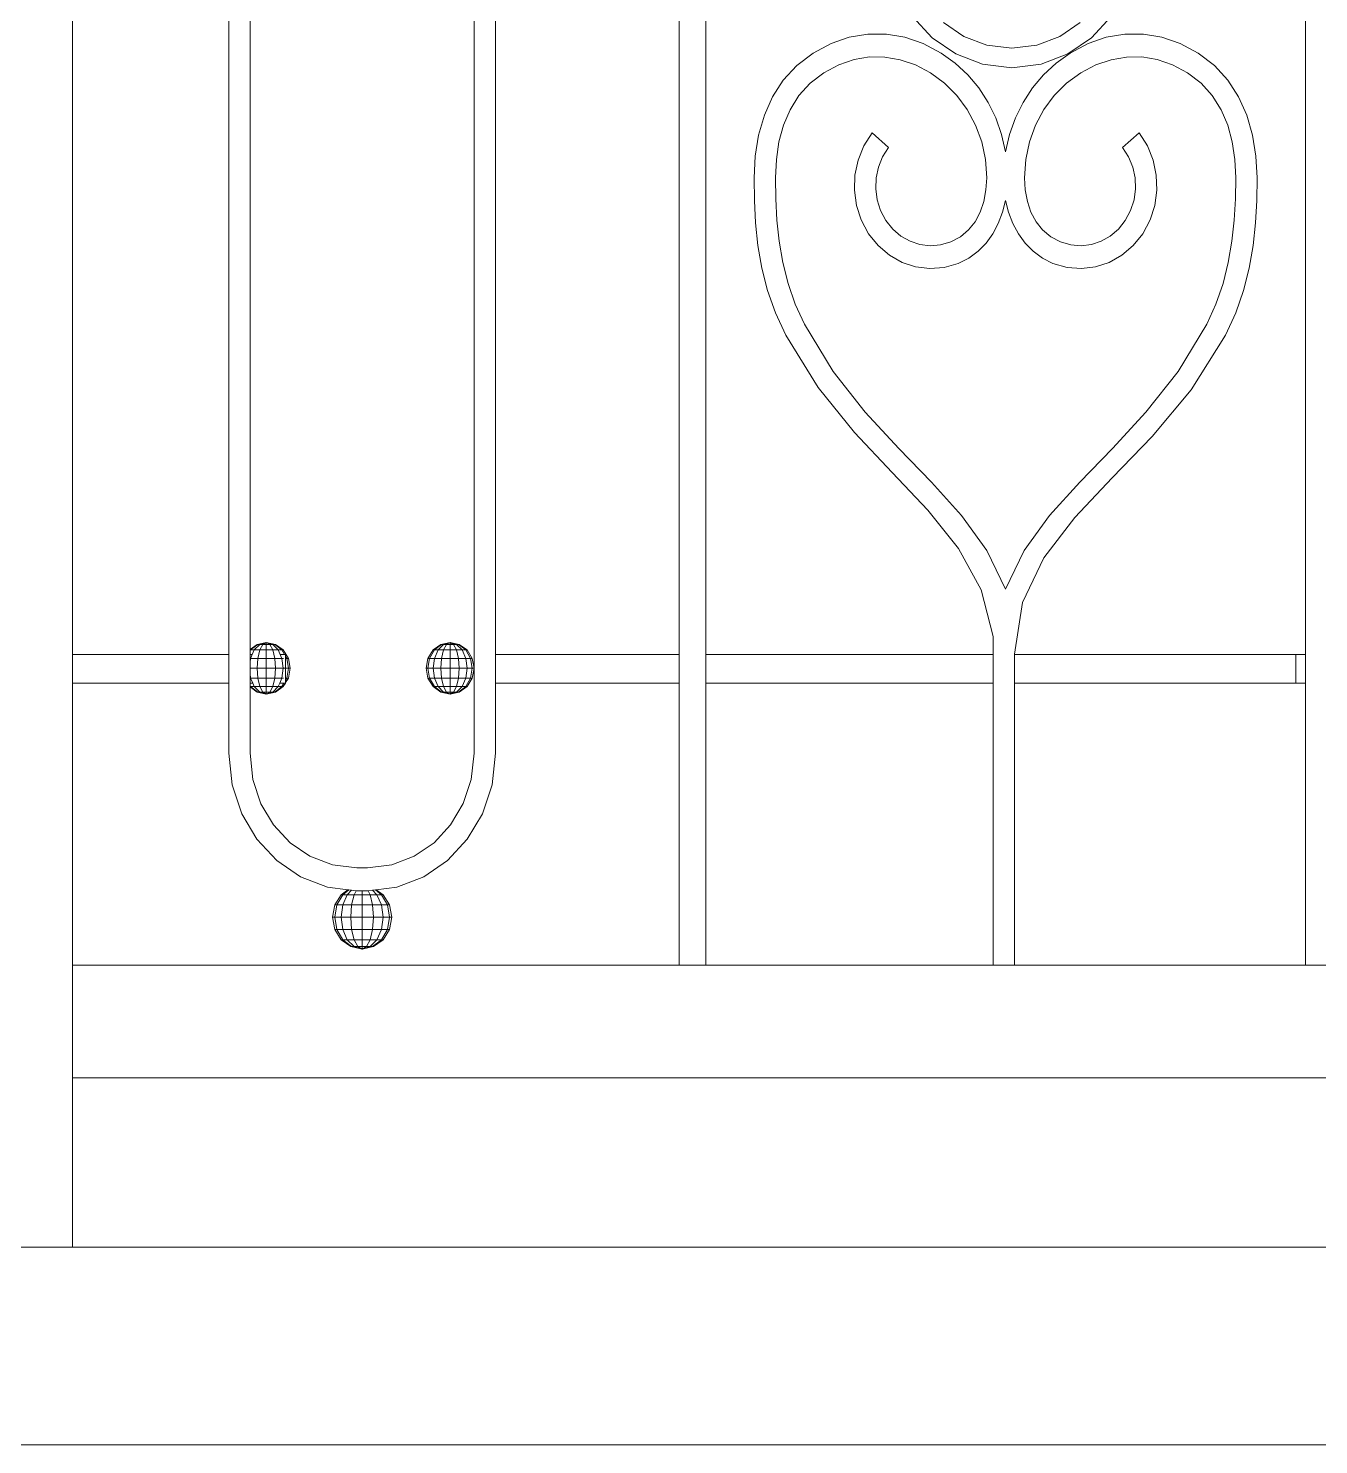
# Model space of a CAD drawing. Header units: millimetres. Extents: x 1832547 to 2001569, y -558009 to -417808.
# Drawn here: x 1856263 to 1856720, y -519217 to -518715 of the extents above; entities that cross this region are included whole.
import ezdxf

# ---------------------------------------------------------------- set-up
doc = ezdxf.new("R2010")
doc.units = ezdxf.units.MM
doc.header["$MEASUREMENT"] = 0
doc.layers.add('CA_manh 08', color=8, linetype='CONTINUOUS', lineweight=9)

msp = doc.modelspace()

# ---------------------------------------------------------------- linework, layer by layer
at = {"layer": 'CA_manh 08'}
for p, q in [((1856278.45, -518937.12), (1856278.45, -518424.84)), ((1856333.87, -518424.84), (1856333.87, -518937.12)), ((1856341.43, -518935.35), (1856341.43, -518425.46)), ((1856420.88, -518425.82), (1856420.88, -518942.01)), ((1856428.45, -518937.12), (1856428.45, -518424.84)), ((1856493.62, -518424.84), (1856493.62, -518937.12)), ((1856503.08, -518937.12), (1856503.08, -518424.84)), ((1856715.69, -518424.84), (1856715.69, -518937.12)), ((1856583.32, -518718.49), (1856576.31, -518710.96)), ((1856587.35, -518713.09), (1856594.55, -518718.01)), ((1856628.63, -518718.01), (1856635.83, -518713.09)), ((1856646.87, -518710.96), (1856639.86, -518718.49)), ((1856553.96, -518718.34), (1856547.48, -518720.58)), ((1856560.52, -518717.23), (1856553.96, -518718.34)), ((1856567.1, -518717.23), (1856560.52, -518717.23)), ((1856573.66, -518718.34), (1856567.1, -518717.23)), ((1856580.15, -518720.58), (1856573.66, -518718.34)), ((1856591.72, -518724.22), (1856583.32, -518718.49)), ((1856594.55, -518718.01), (1856602.71, -518721.14)), ((1856620.47, -518721.14), (1856628.63, -518718.01)), ((1856639.86, -518718.49), (1856631.47, -518724.22)), ((1856645.1, -518718.34), (1856638.62, -518720.58)), ((1856651.66, -518717.23), (1856645.1, -518718.34)), ((1856658.24, -518717.23), (1856651.66, -518717.23)), ((1856664.8, -518718.34), (1856658.24, -518717.23)), ((1856671.29, -518720.58), (1856664.8, -518718.34)), ((1856541.1, -518723.93), (1856535.32, -518728.29)), ((1856541.1, -518723.93), (1856547.48, -518720.58)), ((1856586.52, -518723.93), (1856580.15, -518720.58)), ((1856591.49, -518727.48), (1856586.52, -518723.93)), ((1856601.23, -518727.88), (1856591.72, -518724.22)), ((1856602.71, -518721.14), (1856611.59, -518722.24)), ((1856611.59, -518722.24), (1856620.47, -518721.14)), ((1856631.47, -518724.22), (1856621.95, -518727.88)), ((1856632.24, -518723.93), (1856627.28, -518727.48)), ((1856638.62, -518720.58), (1856632.24, -518723.93)), ((1856677.66, -518723.93), (1856671.29, -518720.58)), ((1856683.44, -518728.29), (1856677.66, -518723.93)), ((1856535.32, -518728.29), (1856530.54, -518733.49)), ((1856544.89, -518730.97), (1856550.24, -518728.14)), ((1856550.24, -518728.14), (1856555.64, -518726.26)), ((1856555.64, -518726.26), (1856561.09, -518725.32)), ((1856561.09, -518725.32), (1856566.55, -518725.33)), ((1856566.55, -518725.33), (1856571.99, -518726.27)), ((1856571.99, -518726.27), (1856577.4, -518728.15)), ((1856577.4, -518728.15), (1856582.73, -518730.97)), ((1856595.94, -518731.62), (1856591.49, -518727.48)), ((1856611.59, -518729.16), (1856601.23, -518727.88)), ((1856621.95, -518727.88), (1856611.59, -518729.16)), ((1856627.28, -518727.48), (1856622.83, -518731.62)), ((1856636.03, -518730.97), (1856641.37, -518728.15)), ((1856641.37, -518728.15), (1856646.77, -518726.27)), ((1856646.77, -518726.27), (1856652.22, -518725.33)), ((1856652.22, -518725.33), (1856657.68, -518725.32)), ((1856657.68, -518725.32), (1856663.12, -518726.26)), ((1856668.53, -518728.14), (1856663.12, -518726.26)), ((1856668.53, -518728.14), (1856673.88, -518730.97)), ((1856688.22, -518733.49), (1856683.44, -518728.29)), ((1856530.54, -518733.49), (1856526.72, -518739.42)), ((1856540.05, -518734.64), (1856544.89, -518730.97)), ((1856582.73, -518730.97), (1856587.74, -518734.64)), ((1856599.84, -518736.28), (1856595.94, -518731.62)), ((1856622.83, -518731.62), (1856618.92, -518736.28)), ((1856631.03, -518734.64), (1856636.03, -518730.97)), ((1856673.88, -518730.97), (1856678.72, -518734.64)), ((1856692.04, -518739.42), (1856688.22, -518733.49)), ((1856526.72, -518739.42), (1856523.82, -518745.96)), ((1856532.97, -518744), (1856536.09, -518739.01)), ((1856536.09, -518739.01), (1856540.05, -518734.64)), ((1856587.74, -518734.64), (1856592.11, -518739.01)), ((1856592.11, -518739.01), (1856595.79, -518743.99)), ((1856603.17, -518741.41), (1856599.84, -518736.28)), ((1856618.92, -518736.28), (1856615.59, -518741.41)), ((1856622.98, -518743.99), (1856626.66, -518739.01)), ((1856626.66, -518739.01), (1856631.03, -518734.64)), ((1856678.72, -518734.64), (1856682.67, -518739.01)), ((1856682.67, -518739.01), (1856685.8, -518744)), ((1856694.94, -518745.96), (1856692.04, -518739.42)), ((1856530.63, -518749.5), (1856532.97, -518744)), ((1856595.79, -518743.99), (1856598.73, -518749.49)), ((1856605.89, -518746.93), (1856603.17, -518741.41)), ((1856615.59, -518741.41), (1856612.87, -518746.93)), ((1856620.03, -518749.49), (1856622.98, -518743.99)), ((1856685.8, -518744), (1856688.14, -518749.5)), ((1856523.82, -518745.96), (1856521.79, -518753)), ((1856529.01, -518755.43), (1856530.63, -518749.5)), ((1856598.73, -518749.49), (1856600.9, -518755.41)), ((1856607.97, -518752.78), (1856605.89, -518746.93)), ((1856612.87, -518746.93), (1856610.79, -518752.78)), ((1856617.87, -518755.41), (1856620.03, -518749.49)), ((1856688.14, -518749.5), (1856689.75, -518755.43)), ((1856696.97, -518753), (1856694.94, -518745.96)), ((1856521.79, -518753), (1856520.6, -518760.43)), ((1856562.02, -518752.21), (1856559.08, -518756.84)), ((1856567.87, -518757.36), (1856562.02, -518752.21)), ((1856609.38, -518758.9), (1856607.97, -518752.78)), ((1856610.79, -518752.78), (1856609.38, -518758.9)), ((1856656.74, -518752.21), (1856650.89, -518757.36)), ((1856659.68, -518756.84), (1856656.74, -518752.21)), ((1856698.17, -518760.43), (1856696.97, -518753)), ((1856528.07, -518761.7), (1856529.01, -518755.43)), ((1856559.08, -518756.84), (1856557.06, -518761.87)), ((1856565.74, -518760.71), (1856567.87, -518757.36)), ((1856600.9, -518755.41), (1856602.23, -518761.65)), ((1856616.54, -518761.65), (1856617.87, -518755.41)), ((1856650.89, -518757.36), (1856653.02, -518760.71)), ((1856661.71, -518761.87), (1856659.68, -518756.84)), ((1856689.75, -518755.43), (1856690.69, -518761.7)), ((1856520.6, -518760.43), (1856520.19, -518768.15)), ((1856527.75, -518768.21), (1856528.07, -518761.7)), ((1856557.06, -518761.87), (1856555.94, -518767.16)), ((1856563.46, -518768.18), (1856564.27, -518764.36)), ((1856564.27, -518764.36), (1856565.74, -518760.71)), ((1856602.23, -518761.65), (1856602.68, -518768.14)), ((1856616.09, -518768.14), (1856616.54, -518761.65)), ((1856653.02, -518760.71), (1856654.5, -518764.36)), ((1856654.5, -518764.36), (1856655.31, -518768.18)), ((1856662.82, -518767.16), (1856661.71, -518761.87)), ((1856690.69, -518761.7), (1856691.01, -518768.21)), ((1856698.58, -518768.15), (1856698.17, -518760.43)), ((1856520.19, -518768.15), (1856520.28, -518776.16)), ((1856527.85, -518775.64), (1856527.75, -518768.21)), ((1856555.94, -518767.16), (1856555.75, -518772.56)), ((1856563.31, -518772.09), (1856563.46, -518768.18)), ((1856602.68, -518768.14), (1856602.43, -518772.46)), ((1856616.34, -518772.46), (1856616.09, -518768.14)), ((1856655.31, -518768.18), (1856655.46, -518772.09)), ((1856663.01, -518772.56), (1856662.82, -518767.16)), ((1856691.01, -518768.21), (1856690.91, -518775.64)), ((1856698.48, -518776.16), (1856698.58, -518768.15)), ((1856555.75, -518772.56), (1856556.49, -518777.92)), ((1856563.83, -518775.98), (1856563.31, -518772.09)), ((1856602.43, -518772.46), (1856601.67, -518776.55)), ((1856617.1, -518776.55), (1856616.34, -518772.46)), ((1856655.46, -518772.09), (1856654.93, -518775.98)), ((1856662.28, -518777.92), (1856663.01, -518772.56)), ((1856520.28, -518776.16), (1856520.71, -518784.17)), ((1856528.28, -518783.15), (1856527.85, -518775.64)), ((1856556.49, -518777.92), (1856558.15, -518783.1)), ((1856565.04, -518779.73), (1856563.83, -518775.98)), ((1856566.92, -518783.26), (1856565.04, -518779.73)), ((1856601.67, -518776.55), (1856600.39, -518780.32)), ((1856608.32, -518780.37), (1856609.38, -518776.17)), ((1856609.38, -518776.17), (1856610.45, -518780.37)), ((1856618.38, -518780.32), (1856617.1, -518776.55)), ((1856653.73, -518779.73), (1856651.84, -518783.26)), ((1856654.93, -518775.98), (1856653.73, -518779.73)), ((1856660.62, -518783.1), (1856662.28, -518777.92)), ((1856690.91, -518775.64), (1856690.49, -518783.15)), ((1856698.06, -518784.17), (1856698.48, -518776.16)), ((1856520.71, -518784.17), (1856521.56, -518792.16)), ((1856529.1, -518790.67), (1856528.28, -518783.15)), ((1856558.15, -518783.1), (1856560.75, -518787.96)), ((1856569.39, -518786.33), (1856566.92, -518783.26)), ((1856598.59, -518783.71), (1856596.25, -518786.65)), ((1856600.39, -518780.32), (1856598.59, -518783.71)), ((1856604.85, -518788), (1856606.8, -518784.33)), ((1856606.8, -518784.33), (1856608.32, -518780.37)), ((1856610.45, -518780.37), (1856611.96, -518784.33)), ((1856611.96, -518784.33), (1856613.92, -518788)), ((1856620.18, -518783.71), (1856618.38, -518780.32)), ((1856622.51, -518786.65), (1856620.18, -518783.71)), ((1856651.84, -518783.26), (1856649.38, -518786.33)), ((1856658.01, -518787.96), (1856660.62, -518783.1)), ((1856690.49, -518783.15), (1856689.67, -518790.67)), ((1856697.2, -518792.16), (1856698.06, -518784.17)), ((1856560.75, -518787.96), (1856564.16, -518792.2)), ((1856572.28, -518788.79), (1856569.39, -518786.33)), ((1856575.51, -518790.61), (1856572.28, -518788.79)), ((1856593.37, -518789.06), (1856589.94, -518790.87)), ((1856596.25, -518786.65), (1856593.37, -518789.06)), ((1856602.45, -518791.31), (1856604.85, -518788)), ((1856613.92, -518788), (1856616.32, -518791.31)), ((1856625.39, -518789.06), (1856622.51, -518786.65)), ((1856628.82, -518790.87), (1856625.39, -518789.06)), ((1856646.48, -518788.79), (1856643.26, -518790.61)), ((1856649.38, -518786.33), (1856646.48, -518788.79)), ((1856654.6, -518792.2), (1856658.01, -518787.96)), ((1856521.56, -518792.16), (1856522.96, -518800.14)), ((1856530.4, -518798.17), (1856529.1, -518790.67)), ((1856564.16, -518792.2), (1856568.17, -518795.6)), ((1856578.98, -518791.76), (1856575.51, -518790.61)), ((1856582.6, -518792.21), (1856578.98, -518791.76)), ((1856586.29, -518791.92), (1856582.6, -518792.21)), ((1856589.94, -518790.87), (1856586.29, -518791.92)), ((1856596.32, -518796.61), (1856599.6, -518794.2)), ((1856599.6, -518794.2), (1856602.45, -518791.31)), ((1856616.32, -518791.31), (1856619.16, -518794.2)), ((1856619.16, -518794.2), (1856622.45, -518796.61)), ((1856632.48, -518791.92), (1856628.82, -518790.87)), ((1856636.16, -518792.21), (1856632.48, -518791.92)), ((1856639.79, -518791.76), (1856636.16, -518792.21)), ((1856643.26, -518790.61), (1856639.79, -518791.76)), ((1856650.6, -518795.6), (1856654.6, -518792.2)), ((1856689.67, -518790.67), (1856688.36, -518798.17)), ((1856695.81, -518800.14), (1856697.2, -518792.16)), ((1856532.27, -518805.59), (1856530.4, -518798.17)), ((1856568.17, -518795.6), (1856572.64, -518798.12)), ((1856572.64, -518798.12), (1856577.44, -518799.71)), ((1856577.44, -518799.71), (1856582.46, -518800.33)), ((1856587.55, -518799.93), (1856592.59, -518798.48)), ((1856592.59, -518798.48), (1856596.32, -518796.61)), ((1856622.45, -518796.61), (1856626.18, -518798.48)), ((1856626.18, -518798.48), (1856631.22, -518799.93)), ((1856636.31, -518800.33), (1856641.32, -518799.71)), ((1856641.32, -518799.71), (1856646.13, -518798.12)), ((1856646.13, -518798.12), (1856650.6, -518795.6)), ((1856688.36, -518798.17), (1856686.5, -518805.59)), ((1856522.96, -518800.14), (1856524.99, -518808.1)), ((1856582.46, -518800.33), (1856587.55, -518799.93)), ((1856631.22, -518799.93), (1856636.31, -518800.33)), ((1856693.77, -518808.1), (1856695.81, -518800.14)), ((1856524.99, -518808.1), (1856527.77, -518816.04)), ((1856534.78, -518812.89), (1856532.27, -518805.59)), ((1856686.5, -518805.59), (1856683.99, -518812.89)), ((1856691, -518816.04), (1856693.77, -518808.1)), ((1856538.01, -518820.01), (1856534.78, -518812.89)), ((1856683.99, -518812.89), (1856680.76, -518820.01)), ((1856527.77, -518816.04), (1856531.4, -518823.97)), ((1856687.37, -518823.97), (1856691, -518816.04)), ((1856531.4, -518823.97), (1856542.9, -518842.52)), ((1856548.23, -518836.8), (1856538.01, -518820.01)), ((1856680.76, -518820.01), (1856670.53, -518836.8)), ((1856675.19, -518843.34), (1856687.37, -518823.97)), ((1856559.63, -518851.25), (1856548.23, -518836.8)), ((1856670.53, -518836.8), (1856659.14, -518851.25)), ((1856542.9, -518842.52), (1856555.85, -518858.42)), ((1856661.39, -518859.84), (1856675.19, -518843.34)), ((1856571.49, -518864.08), (1856559.63, -518851.25)), ((1856659.14, -518851.25), (1856647.27, -518864.08)), ((1856555.85, -518858.42), (1856569.19, -518872.61)), ((1856647.22, -518874.54), (1856661.39, -518859.84)), ((1856583.11, -518876.04), (1856571.49, -518864.08)), ((1856647.27, -518864.08), (1856635.66, -518876.04)), ((1856569.19, -518872.61), (1856581.83, -518886.02)), ((1856633.97, -518888.53), (1856647.22, -518874.54)), ((1856593.77, -518887.85), (1856583.11, -518876.04)), ((1856635.66, -518876.04), (1856625, -518887.85)), ((1856581.83, -518886.02), (1856592.72, -518899.57)), ((1856602.76, -518900.25), (1856593.77, -518887.85)), ((1856625, -518887.85), (1856616, -518900.25)), ((1856622.92, -518902.88), (1856633.97, -518888.53)), ((1856592.72, -518899.57), (1856600.77, -518914.19)), ((1856609.38, -518913.96), (1856602.76, -518900.25)), ((1856616, -518900.25), (1856609.38, -518913.96)), ((1856615.33, -518918.66), (1856622.92, -518902.88)), ((1856600.77, -518914.19), (1856604.92, -518930.81)), ((1856612.49, -518936.98), (1856615.33, -518918.66)), ((1856341.43, -518935.35), (1856343.93, -518933.56)), ((1856341.43, -518935.54), (1856341.43, -518935.35)), ((1856341.63, -518935.54), (1856344.18, -518933.56)), ((1856342.93, -518935.54), (1856344.88, -518933.56)), ((1856343.93, -518933.56), (1856347.19, -518932.86)), ((1856344.18, -518933.56), (1856343.93, -518933.56)), ((1856344.18, -518933.56), (1856347.19, -518932.86)), ((1856344.88, -518933.56), (1856344.18, -518933.56)), ((1856344.88, -518933.56), (1856347.19, -518932.86)), ((1856345.94, -518933.56), (1856344.88, -518933.56)), ((1856344.88, -518935.54), (1856345.94, -518933.56)), ((1856345.94, -518933.56), (1856347.19, -518932.86)), ((1856347.19, -518933.56), (1856345.94, -518933.56)), ((1856347.19, -518932.86), (1856347.19, -518933.56)), ((1856350.44, -518933.56), (1856347.19, -518932.86)), ((1856350.2, -518933.56), (1856347.19, -518932.86)), ((1856349.49, -518933.56), (1856347.19, -518932.86)), ((1856348.43, -518933.56), (1856347.19, -518932.86)), ((1856348.43, -518933.56), (1856347.19, -518933.56)), ((1856347.19, -518933.56), (1856347.19, -518935.54)), ((1856349.49, -518933.56), (1856348.43, -518933.56)), ((1856349.49, -518935.54), (1856348.43, -518933.56)), ((1856350.2, -518933.56), (1856349.49, -518933.56)), ((1856351.44, -518935.54), (1856349.49, -518933.56)), ((1856350.2, -518933.56), (1856350.44, -518933.56)), ((1856352.75, -518935.54), (1856350.2, -518933.56)), ((1856353.21, -518935.54), (1856350.44, -518933.56)), ((1856406.35, -518935.54), (1856409.11, -518933.56)), ((1856406.81, -518935.54), (1856409.36, -518933.56)), ((1856408.12, -518935.54), (1856410.07, -518933.56)), ((1856409.11, -518933.56), (1856412.37, -518932.86)), ((1856409.36, -518933.56), (1856409.11, -518933.56)), ((1856409.36, -518933.56), (1856412.37, -518932.86)), ((1856410.07, -518933.56), (1856409.36, -518933.56)), ((1856410.07, -518933.56), (1856412.37, -518932.86)), ((1856411.12, -518933.56), (1856410.07, -518933.56)), ((1856410.07, -518935.54), (1856411.12, -518933.56)), ((1856411.12, -518933.56), (1856412.37, -518932.86)), ((1856412.37, -518933.56), (1856411.12, -518933.56)), ((1856412.37, -518932.86), (1856412.37, -518933.56)), ((1856415.63, -518933.56), (1856412.37, -518932.86)), ((1856415.38, -518933.56), (1856412.37, -518932.86)), ((1856414.67, -518933.56), (1856412.37, -518932.86)), ((1856413.62, -518933.56), (1856412.37, -518932.86)), ((1856413.62, -518933.56), (1856412.37, -518933.56)), ((1856412.37, -518933.56), (1856412.37, -518935.54)), ((1856414.67, -518933.56), (1856413.62, -518933.56)), ((1856414.67, -518935.54), (1856413.62, -518933.56)), ((1856415.38, -518933.56), (1856414.67, -518933.56)), ((1856416.63, -518935.54), (1856414.67, -518933.56)), ((1856415.38, -518933.56), (1856415.63, -518933.56)), ((1856417.93, -518935.54), (1856415.38, -518933.56)), ((1856418.39, -518935.54), (1856415.63, -518933.56)), ((1856604.92, -518930.81), (1856604.92, -518937.12)), ((1856278.45, -518937.12), (1856333.87, -518937.12)), ((1856278.45, -518937.12), (1856278.45, -518947.28)), ((1856333.87, -518937.12), (1856333.87, -518947.28)), ((1856341.63, -518935.54), (1856341.43, -518935.54)), ((1856341.43, -518935.88), (1856341.63, -518935.54)), ((1856341.43, -518935.88), (1856341.43, -518935.54)), ((1856341.43, -518937.12), (1856341.43, -518935.88)), ((1856341.43, -518937.12), (1856342.12, -518937.12)), ((1856341.43, -518938.51), (1856341.43, -518937.12)), ((1856341.63, -518938.51), (1856341.43, -518938.51)), ((1856341.43, -518939.98), (1856341.63, -518938.51)), ((1856341.43, -518939.98), (1856341.43, -518938.51)), ((1856341.43, -518942.01), (1856341.43, -518939.98)), ((1856342.93, -518935.54), (1856341.63, -518935.54)), ((1856341.63, -518938.51), (1856342.93, -518935.54)), ((1856344.18, -518938.51), (1856341.63, -518938.51)), ((1856344.88, -518935.54), (1856342.93, -518935.54)), ((1856343.93, -518942.01), (1856344.18, -518938.51)), ((1856344.18, -518938.51), (1856344.88, -518935.54)), ((1856347.19, -518938.51), (1856344.18, -518938.51)), ((1856347.19, -518935.54), (1856344.88, -518935.54)), ((1856349.49, -518935.54), (1856347.19, -518935.54)), ((1856347.19, -518935.54), (1856347.19, -518938.51)), ((1856350.2, -518938.51), (1856347.19, -518938.51)), ((1856347.19, -518938.51), (1856347.19, -518942.01)), ((1856351.44, -518935.54), (1856349.49, -518935.54)), ((1856350.2, -518938.51), (1856349.49, -518935.54)), ((1856352.75, -518938.51), (1856350.2, -518938.51)), ((1856350.44, -518942.01), (1856350.2, -518938.51)), ((1856352.75, -518935.54), (1856351.44, -518935.54)), ((1856352.75, -518938.51), (1856351.44, -518935.54)), ((1856352.26, -518937.12), (1856353.65, -518937.12)), ((1856353.21, -518935.54), (1856352.75, -518935.54)), ((1856353.65, -518937.12), (1856352.75, -518935.54)), ((1856353.28, -518938.51), (1856352.75, -518938.51)), ((1856353.21, -518942.01), (1856352.75, -518938.51)), ((1856355.05, -518938.51), (1856353.21, -518935.54)), ((1856353.65, -518937.12), (1856354.05, -518937.12)), ((1856354.05, -518938.51), (1856354.04, -518942.01)), ((1856354.05, -518937.12), (1856354.05, -518937.8)), ((1856354.45, -518938.51), (1856354.05, -518937.8)), ((1856354.05, -518937.8), (1856354.05, -518938.51)), ((1856354.45, -518938.51), (1856354.05, -518938.51)), ((1856355.05, -518938.51), (1856354.45, -518938.51)), ((1856355.05, -518942.01), (1856354.45, -518938.51)), ((1856355.7, -518942.01), (1856355.05, -518938.51)), ((1856403.86, -518942.01), (1856404.51, -518938.51)), ((1856404.51, -518938.51), (1856406.35, -518935.54)), ((1856405.11, -518938.51), (1856404.51, -518938.51)), ((1856404.51, -518942.01), (1856405.11, -518938.51)), ((1856405.11, -518938.51), (1856406.81, -518935.54)), ((1856406.81, -518938.51), (1856405.11, -518938.51)), ((1856406.81, -518935.54), (1856406.35, -518935.54)), ((1856406.35, -518942.01), (1856406.81, -518938.51)), ((1856408.12, -518935.54), (1856406.81, -518935.54)), ((1856406.81, -518938.51), (1856408.12, -518935.54)), ((1856409.36, -518938.51), (1856406.81, -518938.51)), ((1856410.07, -518935.54), (1856408.12, -518935.54)), ((1856409.11, -518942.01), (1856409.36, -518938.51)), ((1856409.36, -518938.51), (1856410.07, -518935.54)), ((1856412.37, -518938.51), (1856409.36, -518938.51)), ((1856412.37, -518935.54), (1856410.07, -518935.54)), ((1856414.67, -518935.54), (1856412.37, -518935.54)), ((1856412.37, -518935.54), (1856412.37, -518938.51)), ((1856415.38, -518938.51), (1856412.37, -518938.51)), ((1856412.37, -518938.51), (1856412.37, -518942.01)), ((1856416.63, -518935.54), (1856414.67, -518935.54)), ((1856415.38, -518938.51), (1856414.67, -518935.54)), ((1856417.93, -518938.51), (1856415.38, -518938.51)), ((1856415.63, -518942.01), (1856415.38, -518938.51)), ((1856417.93, -518935.54), (1856416.63, -518935.54)), ((1856417.93, -518938.51), (1856416.63, -518935.54)), ((1856418.39, -518935.54), (1856417.93, -518935.54)), ((1856419.64, -518938.51), (1856417.93, -518935.54)), ((1856419.64, -518938.51), (1856417.93, -518938.51)), ((1856418.39, -518942.01), (1856417.93, -518938.51)), ((1856420.24, -518938.51), (1856418.39, -518935.54)), ((1856420.24, -518938.51), (1856419.64, -518938.51)), ((1856420.24, -518942.01), (1856419.64, -518938.51)), ((1856420.88, -518942.01), (1856420.24, -518938.51)), ((1856493.62, -518937.12), (1856428.45, -518937.12)), ((1856428.45, -518947.28), (1856428.45, -518937.12)), ((1856493.62, -518937.12), (1856493.62, -518947.28)), ((1856604.92, -518937.12), (1856503.08, -518937.12)), ((1856503.08, -518947.28), (1856503.08, -518937.12)), ((1856604.92, -518937.12), (1856604.92, -518947.28)), ((1856612.49, -518937.12), (1856612.49, -518936.98)), ((1856712.27, -518937.12), (1856612.49, -518937.12)), ((1856612.49, -518947.28), (1856612.49, -518937.12)), ((1856715.69, -518937.12), (1856712.27, -518937.12)), ((1856712.27, -518937.12), (1856712.27, -518947.28)), ((1856715.69, -518947.28), (1856715.69, -518937.12)), ((1856343.93, -518942.01), (1856341.43, -518942.01)), ((1856341.43, -518944.03), (1856341.43, -518942.01)), ((1856341.63, -518945.51), (1856341.43, -518944.03)), ((1856341.43, -518945.51), (1856341.43, -518944.03)), ((1856347.19, -518942.01), (1856343.93, -518942.01)), ((1856344.18, -518945.51), (1856343.93, -518942.01)), ((1856350.44, -518942.01), (1856347.19, -518942.01)), ((1856347.19, -518942.01), (1856347.19, -518945.51)), ((1856350.2, -518945.51), (1856350.44, -518942.01)), ((1856353.21, -518942.01), (1856350.44, -518942.01)), ((1856352.75, -518945.51), (1856353.21, -518942.01)), ((1856354.04, -518942.01), (1856353.21, -518942.01)), ((1856355.05, -518942.01), (1856354.04, -518942.01)), ((1856354.04, -518942.01), (1856354.05, -518945.51)), ((1856354.45, -518945.51), (1856355.05, -518942.01)), ((1856355.7, -518942.01), (1856355.05, -518942.01)), ((1856355.05, -518945.51), (1856355.7, -518942.01)), ((1856404.51, -518942.01), (1856403.86, -518942.01)), ((1856404.51, -518945.51), (1856403.86, -518942.01)), ((1856406.35, -518942.01), (1856404.51, -518942.01)), ((1856405.11, -518945.51), (1856404.51, -518942.01)), ((1856409.11, -518942.01), (1856406.35, -518942.01)), ((1856406.81, -518945.51), (1856406.35, -518942.01)), ((1856412.37, -518942.01), (1856409.11, -518942.01)), ((1856409.36, -518945.51), (1856409.11, -518942.01)), ((1856415.63, -518942.01), (1856412.37, -518942.01)), ((1856412.37, -518942.01), (1856412.37, -518945.51)), ((1856415.38, -518945.51), (1856415.63, -518942.01)), ((1856418.39, -518942.01), (1856415.63, -518942.01)), ((1856417.93, -518945.51), (1856418.39, -518942.01)), ((1856420.24, -518942.01), (1856418.39, -518942.01)), ((1856419.64, -518945.51), (1856420.24, -518942.01)), ((1856420.88, -518942.01), (1856420.24, -518942.01)), ((1856420.24, -518945.51), (1856420.88, -518942.01)), ((1856420.88, -518942.01), (1856420.88, -518972.15)), ((1856278.45, -519047.28), (1856278.45, -518947.28)), ((1856333.87, -518947.28), (1856278.45, -518947.28)), ((1856333.87, -518947.28), (1856333.87, -518972.18)), ((1856341.63, -518945.51), (1856341.43, -518945.51)), ((1856341.43, -518947.28), (1856341.43, -518945.51)), ((1856342.38, -518947.28), (1856341.43, -518947.28)), ((1856341.43, -518948.14), (1856341.43, -518947.28)), ((1856341.63, -518948.47), (1856341.43, -518948.14)), ((1856341.43, -518948.47), (1856341.43, -518948.14)), ((1856341.63, -518948.47), (1856341.43, -518948.47)), ((1856341.43, -518948.66), (1856341.43, -518948.47)), ((1856343.93, -518950.45), (1856341.43, -518948.66)), ((1856341.43, -518972.15), (1856341.43, -518948.66)), ((1856344.18, -518945.51), (1856341.63, -518945.51)), ((1856342.38, -518947.28), (1856341.63, -518945.51)), ((1856342.93, -518948.47), (1856341.63, -518948.47)), ((1856344.18, -518950.45), (1856341.63, -518948.47)), ((1856342.93, -518948.47), (1856342.38, -518947.28)), ((1856344.88, -518948.47), (1856342.93, -518948.47)), ((1856344.88, -518950.45), (1856342.93, -518948.47)), ((1856344.18, -518950.45), (1856343.93, -518950.45)), ((1856347.19, -518951.15), (1856343.93, -518950.45)), ((1856347.19, -518945.51), (1856344.18, -518945.51)), ((1856344.88, -518948.47), (1856344.18, -518945.51)), ((1856344.88, -518950.45), (1856344.18, -518950.45)), ((1856347.19, -518951.15), (1856344.18, -518950.45)), ((1856347.19, -518948.47), (1856344.88, -518948.47)), ((1856345.94, -518950.45), (1856344.88, -518948.47)), ((1856345.94, -518950.45), (1856344.88, -518950.45)), ((1856347.19, -518951.15), (1856344.88, -518950.45)), ((1856347.19, -518950.45), (1856345.94, -518950.45)), ((1856347.19, -518951.15), (1856345.94, -518950.45)), ((1856350.2, -518945.51), (1856347.19, -518945.51)), ((1856347.19, -518945.51), (1856347.19, -518948.47)), ((1856349.49, -518948.47), (1856347.19, -518948.47)), ((1856347.19, -518948.47), (1856347.19, -518950.45)), ((1856348.43, -518950.45), (1856347.19, -518950.45)), ((1856347.19, -518950.45), (1856347.19, -518951.15)), ((1856347.19, -518951.15), (1856350.44, -518950.45)), ((1856347.19, -518951.15), (1856350.2, -518950.45)), ((1856347.19, -518951.15), (1856349.49, -518950.45)), ((1856347.19, -518951.15), (1856348.43, -518950.45)), ((1856348.43, -518950.45), (1856349.49, -518948.47)), ((1856349.49, -518950.45), (1856348.43, -518950.45)), ((1856349.49, -518948.47), (1856350.2, -518945.51)), ((1856351.44, -518948.47), (1856349.49, -518948.47)), ((1856349.49, -518950.45), (1856351.44, -518948.47)), ((1856350.2, -518950.45), (1856349.49, -518950.45)), ((1856352.75, -518945.51), (1856350.2, -518945.51)), ((1856350.2, -518950.45), (1856352.75, -518948.47)), ((1856350.44, -518950.45), (1856350.2, -518950.45)), ((1856350.44, -518950.45), (1856353.21, -518948.47)), ((1856351.44, -518948.47), (1856351.98, -518947.28)), ((1856352.75, -518948.47), (1856351.44, -518948.47)), ((1856351.98, -518947.28), (1856352.75, -518945.51)), ((1856353.44, -518947.28), (1856351.98, -518947.28)), ((1856353.28, -518945.51), (1856352.75, -518945.51)), ((1856352.75, -518948.47), (1856353.44, -518947.28)), ((1856352.75, -518948.47), (1856353.21, -518948.47)), ((1856353.21, -518948.47), (1856353.95, -518947.28)), ((1856353.95, -518947.28), (1856353.44, -518947.28)), ((1856353.95, -518947.28), (1856354.05, -518947.28)), ((1856354.45, -518945.51), (1856354.05, -518945.51)), ((1856354.05, -518947.12), (1856355.05, -518945.51)), ((1856354.05, -518946.21), (1856354.45, -518945.51)), ((1856354.05, -518945.51), (1856354.05, -518946.21)), ((1856354.05, -518946.21), (1856354.05, -518947.12)), ((1856354.05, -518947.28), (1856354.05, -518947.12)), ((1856355.05, -518945.51), (1856354.45, -518945.51)), ((1856405.11, -518945.51), (1856404.51, -518945.51)), ((1856406.35, -518948.47), (1856404.51, -518945.51)), ((1856406.81, -518945.51), (1856405.11, -518945.51)), ((1856406.81, -518948.47), (1856405.11, -518945.51)), ((1856406.81, -518948.47), (1856406.35, -518948.47)), ((1856409.11, -518950.45), (1856406.35, -518948.47)), ((1856409.36, -518945.51), (1856406.81, -518945.51)), ((1856408.12, -518948.47), (1856406.81, -518945.51)), ((1856408.12, -518948.47), (1856406.81, -518948.47)), ((1856409.36, -518950.45), (1856406.81, -518948.47)), ((1856410.07, -518948.47), (1856408.12, -518948.47)), ((1856410.07, -518950.45), (1856408.12, -518948.47)), ((1856409.36, -518950.45), (1856409.11, -518950.45)), ((1856412.37, -518951.15), (1856409.11, -518950.45)), ((1856412.37, -518945.51), (1856409.36, -518945.51)), ((1856410.07, -518948.47), (1856409.36, -518945.51)), ((1856410.07, -518950.45), (1856409.36, -518950.45)), ((1856412.37, -518951.15), (1856409.36, -518950.45)), ((1856412.37, -518948.47), (1856410.07, -518948.47)), ((1856411.12, -518950.45), (1856410.07, -518948.47)), ((1856411.12, -518950.45), (1856410.07, -518950.45)), ((1856412.37, -518951.15), (1856410.07, -518950.45)), ((1856412.37, -518950.45), (1856411.12, -518950.45)), ((1856412.37, -518951.15), (1856411.12, -518950.45)), ((1856415.38, -518945.51), (1856412.37, -518945.51)), ((1856412.37, -518945.51), (1856412.37, -518948.47)), ((1856414.67, -518948.47), (1856412.37, -518948.47)), ((1856412.37, -518948.47), (1856412.37, -518950.45)), ((1856413.62, -518950.45), (1856412.37, -518950.45)), ((1856412.37, -518950.45), (1856412.37, -518951.15)), ((1856412.37, -518951.15), (1856415.63, -518950.45)), ((1856412.37, -518951.15), (1856415.38, -518950.45)), ((1856412.37, -518951.15), (1856414.67, -518950.45)), ((1856412.37, -518951.15), (1856413.62, -518950.45)), ((1856413.62, -518950.45), (1856414.67, -518948.47)), ((1856414.67, -518950.45), (1856413.62, -518950.45)), ((1856414.67, -518948.47), (1856415.38, -518945.51)), ((1856416.63, -518948.47), (1856414.67, -518948.47)), ((1856414.67, -518950.45), (1856416.63, -518948.47)), ((1856415.38, -518950.45), (1856414.67, -518950.45)), ((1856417.93, -518945.51), (1856415.38, -518945.51)), ((1856415.38, -518950.45), (1856417.93, -518948.47)), ((1856415.63, -518950.45), (1856415.38, -518950.45)), ((1856415.63, -518950.45), (1856418.39, -518948.47)), ((1856416.63, -518948.47), (1856417.93, -518945.51)), ((1856417.93, -518948.47), (1856416.63, -518948.47)), ((1856419.64, -518945.51), (1856417.93, -518945.51)), ((1856417.93, -518948.47), (1856419.64, -518945.51)), ((1856417.93, -518948.47), (1856418.39, -518948.47)), ((1856418.39, -518948.47), (1856420.24, -518945.51)), ((1856420.24, -518945.51), (1856419.64, -518945.51)), ((1856428.45, -518947.28), (1856493.62, -518947.28)), ((1856428.45, -518972.18), (1856428.45, -518947.28)), ((1856493.62, -518947.28), (1856493.62, -519047.28)), ((1856503.08, -518947.28), (1856604.92, -518947.28)), ((1856503.08, -519047.28), (1856503.08, -518947.28)), ((1856604.92, -519047.28), (1856604.92, -518947.28)), ((1856612.49, -518947.28), (1856712.27, -518947.28)), ((1856612.49, -519047.28), (1856612.49, -518947.28)), ((1856712.27, -518947.28), (1856715.69, -518947.28)), ((1856715.69, -518947.28), (1856715.69, -519047.28)), ((1856333.87, -518972.18), (1856335.07, -518983.36)), ((1856342.43, -518981.47), (1856341.43, -518972.15)), ((1856420.88, -518972.15), (1856419.88, -518981.47)), ((1856427.25, -518983.36), (1856428.45, -518972.18)), ((1856335.07, -518983.36), (1856338.48, -518993.62)), ((1856345.29, -518990.03), (1856342.43, -518981.47)), ((1856419.88, -518981.47), (1856417.03, -518990.02)), ((1856423.83, -518993.62), (1856427.25, -518983.36)), ((1856349.76, -518997.58), (1856345.29, -518990.03)), ((1856417.03, -518990.02), (1856412.56, -518997.58)), ((1856338.48, -518993.62), (1856343.85, -519002.67)), ((1856418.47, -519002.67), (1856423.83, -518993.62)), ((1856355.63, -519003.88), (1856349.76, -518997.58)), ((1856412.56, -518997.58), (1856406.7, -519003.88)), ((1856343.85, -519002.67), (1856350.88, -519010.23)), ((1856362.66, -519008.68), (1856355.63, -519003.88)), ((1856406.7, -519003.88), (1856399.67, -519008.68)), ((1856411.44, -519010.23), (1856418.47, -519002.67)), ((1856350.88, -519010.23), (1856359.31, -519015.99)), ((1856370.62, -519011.75), (1856362.66, -519008.68)), ((1856399.67, -519008.68), (1856391.7, -519011.75)), ((1856403.01, -519015.99), (1856411.44, -519010.23)), ((1856379.3, -519012.82), (1856370.62, -519011.75)), ((1856383.02, -519012.82), (1856379.3, -519012.82)), ((1856391.7, -519011.75), (1856383.02, -519012.82)), ((1856359.31, -519015.99), (1856368.86, -519019.66)), ((1856368.86, -519019.66), (1856376.12, -519020.56)), ((1856373.72, -519022.29), (1856376.12, -519020.56)), ((1856374.28, -519022.29), (1856376.45, -519020.6)), ((1856375.9, -519022.29), (1856377.43, -519020.72)), ((1856376.12, -519020.56), (1856376.45, -519020.6)), ((1856376.45, -519020.6), (1856377.43, -519020.72)), ((1856377.43, -519020.72), (1856379.04, -519020.92)), ((1856383.27, -519020.92), (1856384.87, -519020.72)), ((1856384.87, -519020.72), (1856385.86, -519020.6)), ((1856386.41, -519022.29), (1856384.87, -519020.72)), ((1856385.86, -519020.6), (1856386.19, -519020.56)), ((1856388.02, -519022.29), (1856385.86, -519020.6)), ((1856386.19, -519020.56), (1856393.45, -519019.66)), ((1856388.59, -519022.29), (1856386.19, -519020.56)), ((1856393.45, -519019.66), (1856403.01, -519015.99)), ((1856371.44, -519025.95), (1856373.72, -519022.29)), ((1856372.18, -519025.95), (1856374.28, -519022.29)), ((1856374.28, -519022.29), (1856373.72, -519022.29)), ((1856375.9, -519022.29), (1856374.28, -519022.29)), ((1856374.28, -519025.95), (1856375.9, -519022.29)), ((1856378.31, -519022.29), (1856375.9, -519022.29)), ((1856377.44, -519025.95), (1856378.31, -519022.29)), ((1856378.31, -519022.29), (1856379.04, -519020.92)), ((1856381.15, -519022.29), (1856378.31, -519022.29)), ((1856379.04, -519020.92), (1856379.27, -519020.95)), ((1856379.27, -519020.95), (1856381.15, -519020.95)), ((1856381.15, -519020.95), (1856381.15, -519022.29)), ((1856381.15, -519020.95), (1856383.05, -519020.95)), ((1856384, -519022.29), (1856381.15, -519022.29)), ((1856381.15, -519022.29), (1856381.15, -519025.95)), ((1856383.05, -519020.95), (1856383.27, -519020.92)), ((1856384, -519022.29), (1856383.27, -519020.92)), ((1856386.41, -519022.29), (1856384, -519022.29)), ((1856384.87, -519025.95), (1856384, -519022.29)), ((1856388.02, -519022.29), (1856386.41, -519022.29)), ((1856388.02, -519025.95), (1856386.41, -519022.29)), ((1856388.59, -519022.29), (1856388.02, -519022.29)), ((1856390.13, -519025.95), (1856388.02, -519022.29)), ((1856390.87, -519025.95), (1856388.59, -519022.29)), ((1856370.64, -519030.27), (1856371.44, -519025.95)), ((1856371.44, -519030.27), (1856370.64, -519030.27)), ((1856371.44, -519034.6), (1856370.64, -519030.27)), ((1856372.18, -519025.95), (1856371.44, -519025.95)), ((1856371.44, -519030.27), (1856372.18, -519025.95)), ((1856373.72, -519030.27), (1856371.44, -519030.27)), ((1856372.18, -519034.6), (1856371.44, -519030.27)), ((1856374.28, -519025.95), (1856372.18, -519025.95)), ((1856373.72, -519030.27), (1856374.28, -519025.95)), ((1856377.13, -519030.27), (1856373.72, -519030.27)), ((1856374.28, -519034.6), (1856373.72, -519030.27)), ((1856377.44, -519025.95), (1856374.28, -519025.95)), ((1856377.13, -519030.27), (1856377.44, -519025.95)), ((1856381.15, -519030.27), (1856377.13, -519030.27)), ((1856377.44, -519034.6), (1856377.13, -519030.27)), ((1856381.15, -519025.95), (1856377.44, -519025.95)), ((1856384.87, -519025.95), (1856381.15, -519025.95)), ((1856381.15, -519025.95), (1856381.15, -519030.27)), ((1856385.18, -519030.27), (1856381.15, -519030.27)), ((1856381.15, -519030.27), (1856381.15, -519034.6)), ((1856388.02, -519025.95), (1856384.87, -519025.95)), ((1856385.18, -519030.27), (1856384.87, -519025.95)), ((1856384.87, -519034.6), (1856385.18, -519030.27)), ((1856388.59, -519030.27), (1856385.18, -519030.27)), ((1856390.13, -519025.95), (1856388.02, -519025.95)), ((1856388.59, -519030.27), (1856388.02, -519025.95)), ((1856388.02, -519034.6), (1856388.59, -519030.27)), ((1856390.87, -519030.27), (1856388.59, -519030.27)), ((1856390.87, -519025.95), (1856390.13, -519025.95)), ((1856390.87, -519030.27), (1856390.13, -519025.95)), ((1856390.13, -519034.6), (1856390.87, -519030.27)), ((1856391.67, -519030.27), (1856390.87, -519025.95)), ((1856391.67, -519030.27), (1856390.87, -519030.27)), ((1856390.87, -519034.6), (1856391.67, -519030.27)), ((1856372.18, -519034.6), (1856371.44, -519034.6)), ((1856373.72, -519038.26), (1856371.44, -519034.6)), ((1856374.28, -519034.6), (1856372.18, -519034.6)), ((1856374.28, -519038.26), (1856372.18, -519034.6)), ((1856377.44, -519034.6), (1856374.28, -519034.6)), ((1856375.9, -519038.26), (1856374.28, -519034.6)), ((1856381.15, -519034.6), (1856377.44, -519034.6)), ((1856378.31, -519038.26), (1856377.44, -519034.6)), ((1856384.87, -519034.6), (1856381.15, -519034.6)), ((1856381.15, -519034.6), (1856381.15, -519038.26)), ((1856384, -519038.26), (1856384.87, -519034.6)), ((1856388.02, -519034.6), (1856384.87, -519034.6)), ((1856386.41, -519038.26), (1856388.02, -519034.6)), ((1856390.13, -519034.6), (1856388.02, -519034.6)), ((1856388.02, -519038.26), (1856390.13, -519034.6)), ((1856388.59, -519038.26), (1856390.87, -519034.6)), ((1856390.87, -519034.6), (1856390.13, -519034.6)), ((1856374.28, -519038.26), (1856373.72, -519038.26)), ((1856377.13, -519040.71), (1856373.72, -519038.26)), ((1856375.9, -519038.26), (1856374.28, -519038.26)), ((1856377.44, -519040.71), (1856374.28, -519038.26)), ((1856378.31, -519038.26), (1856375.9, -519038.26)), ((1856378.31, -519040.71), (1856375.9, -519038.26)), ((1856377.44, -519040.71), (1856377.13, -519040.71)), ((1856381.15, -519041.57), (1856377.13, -519040.71)), ((1856378.31, -519040.71), (1856377.44, -519040.71)), ((1856381.15, -519041.57), (1856377.44, -519040.71)), ((1856381.15, -519038.26), (1856378.31, -519038.26)), ((1856379.61, -519040.71), (1856378.31, -519038.26)), ((1856379.61, -519040.71), (1856378.31, -519040.71)), ((1856381.15, -519041.57), (1856378.31, -519040.71)), ((1856381.15, -519040.71), (1856379.61, -519040.71)), ((1856381.15, -519041.57), (1856379.61, -519040.71)), ((1856384, -519038.26), (1856381.15, -519038.26)), ((1856381.15, -519038.26), (1856381.15, -519040.71)), ((1856382.69, -519040.71), (1856381.15, -519040.71)), ((1856381.15, -519040.71), (1856381.15, -519041.57)), ((1856381.15, -519041.57), (1856385.18, -519040.71)), ((1856381.15, -519041.57), (1856384.87, -519040.71)), ((1856381.15, -519041.57), (1856384, -519040.71)), ((1856381.15, -519041.57), (1856382.69, -519040.71)), ((1856382.69, -519040.71), (1856384, -519038.26)), ((1856384, -519040.71), (1856382.69, -519040.71)), ((1856386.41, -519038.26), (1856384, -519038.26)), ((1856384, -519040.71), (1856386.41, -519038.26)), ((1856384.87, -519040.71), (1856384, -519040.71)), ((1856384.87, -519040.71), (1856388.02, -519038.26)), ((1856385.18, -519040.71), (1856384.87, -519040.71)), ((1856385.18, -519040.71), (1856388.59, -519038.26)), ((1856388.02, -519038.26), (1856386.41, -519038.26)), ((1856388.02, -519038.26), (1856388.59, -519038.26)), ((1856278.45, -519047.28), (1856278.45, -519087.28)), ((1856493.62, -519047.28), (1856278.45, -519047.28)), ((1856503.08, -519047.28), (1856493.62, -519047.28)), ((1856604.92, -519047.28), (1856503.08, -519047.28)), ((1856612.49, -519047.28), (1856604.92, -519047.28)), ((1856715.69, -519047.28), (1856612.49, -519047.28)), ((1856725.15, -519047.28), (1856715.69, -519047.28)), ((1856278.45, -519087.28), (1856952.69, -519087.28)), ((1856278.45, -519147.28), (1856278.45, -519087.28)), ((1856977.21, -519147.28), (1856247.11, -519147.28)), ((1856952.69, -519147.28), (1856278.45, -519147.28)), ((1855465.15, -519217.28), (1858481.56, -519217.28))]:
    msp.add_line(p, q, dxfattribs=at)

doc.saveas('drawing.dxf')
